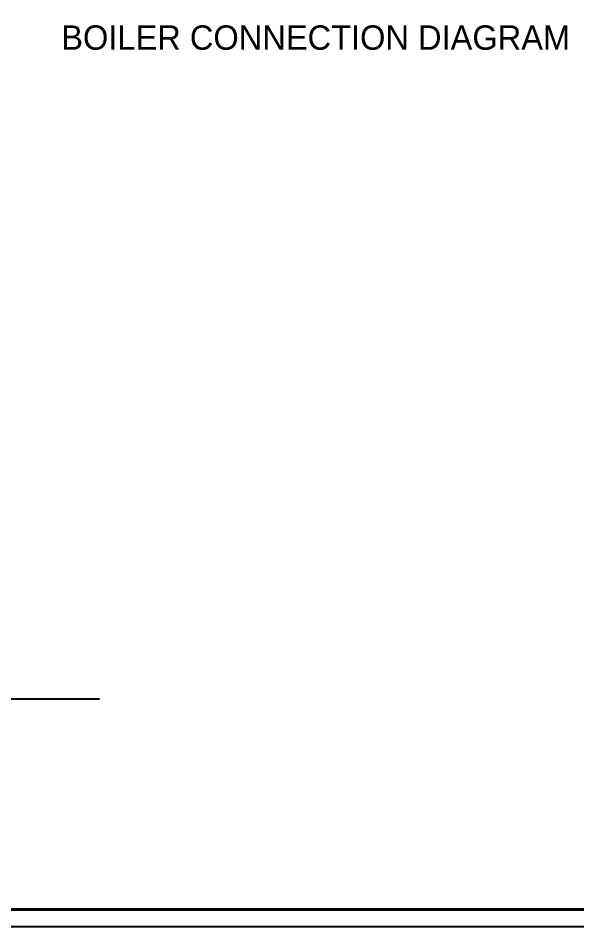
# Model space of a CAD drawing. Header units: inches. Extents: x 25089 to 72263, y 7867 to 40899.
# Drawn here: x 55025 to 65339, y 7867 to 24630 of the extents above; entities that cross this region are included whole.
import ezdxf

# ---------------------------------------------------------------- set-up
doc = ezdxf.new("R2010")
doc.units = ezdxf.units.IN
doc.header["$MEASUREMENT"] = 0
for name, color, linetype in [('AR-SHEET_NM', 8, 'Continuous'), ('FRAME', 6, 'Continuous'), ('PDF_Text', 7, 'Continuous')]:
    doc.layers.add(name, color=color, linetype=linetype)
doc.layers.add('schematic lines', color=110, linetype='Continuous', lineweight=25)
doc.styles.add('PDF Century Gothic', font='GOTHIC.TTF')

# ---------------------------------------------------------------- blocks, each defined once
blk = doc.blocks.new('AHHMS TEMPLATE')
at = {"layer": 'FRAME'}
for points in [[(-1546387, 77509), (-1546387, 118799), (-1487419, 118799), (-1487419, 77509)], [(-1546387, 118799), (-1487419, 118799), (-1487419, 77509), (-1546387, 77509)], [(-1546002, 77893), (-1546002, 118415), (-1487804, 118415), (-1487804, 77893)], [(-1545990, 77906), (-1545990, 118402), (-1487816, 118402), (-1487816, 77906)], [(-1545977, 77919), (-1545977, 118389), (-1487829, 118389), (-1487829, 77919)]]:
    blk.add_lwpolyline(points, close=True, dxfattribs=at)
at = {"layer": 'FRAME', "color": 6, "const_width": 25.6}
blk.add_lwpolyline([(-1487816, 118402), (-1487816, 77906), (-1545990, 77906), (-1545990, 118402)], close=True, dxfattribs=at)

msp = doc.modelspace()

# ---------------------------------------------------------------- linework, layer by layer
at = {"layer": 'AR-SHEET_NM', "color": 4}
msp.add_line((40160, 12071), (56525, 12071), dxfattribs=at)

# ---------------------------------------------------------------- block references
at = {"layer": 'schematic lines', "xscale": 0.8, "yscale": 0.8, "zscale": 0.8}
msp.add_blockref('AHHMS TEMPLATE', (1262198, -54140), dxfattribs=at)

# ---------------------------------------------------------------- texts
at = {"layer": 'PDF_Text', "insert": (55653, 24041), "char_height": 450.02, "attachment_point": 7, "style": 'PDF Century Gothic'}
msp.add_mtext(' BOILER CONNECTION DIAGRAM', dxfattribs=at)

doc.saveas('drawing.dxf')
